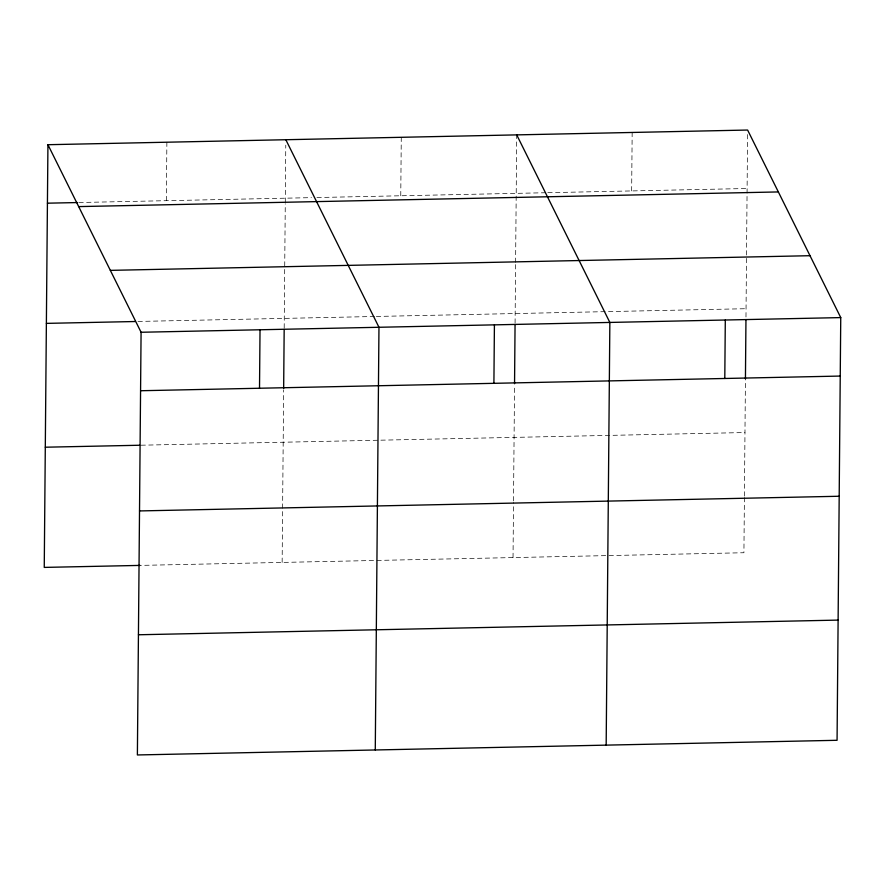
<?xml version="1.0" encoding="UTF-8"?>
<svg xmlns="http://www.w3.org/2000/svg" width="885" height="885" viewBox="0 0 885 885"><rect width="100%" height="100%" fill="white"/><g stroke="black" fill="none" stroke-linecap="round" stroke-linejoin="round"><path stroke-width="0.66" stroke-dasharray="4.42 3.32" d="M166.369 200.685L166.878 142.22M282.138 562.417L283.642 389.942M284.185 328.025L285.269 203.716M285.28 202.344L285.778 145.162M400.761 195.773L401.27 137.297M513.034 557.583L513.51 502.315M513.521 500.932L514.539 385.097M515.081 323.18L515.59 263.807M515.601 262.436L516.707 136.246M631.658 190.928L632.167 132.462M744.407 497.481L743.92 552.738L139.952 565.404M744.418 496.098L745.436 378.88M745.978 316.963L747.604 131.4M78.876 202.521L311.431 197.643M316.93 197.532L546.443 192.72M547.815 192.687L747.106 188.505M137.983 321.454L374.974 316.487M376.346 316.454L746.055 308.71M141.003 445.21L744.971 432.544"/><path stroke-width="1.33" d="M47.934 144.709L141.08 332.262L137.385 754.96L837.066 740.291L840.75 317.593L747.615 130.04L47.934 144.709L44.25 567.407L139.952 565.404M259.515 388.238L260.024 329.762M283.654 388.57L284.173 329.397M375.273 749.971L378.968 327.273L285.822 139.719M493.907 383.327L494.416 324.85M514.55 383.725L515.059 324.552M606.17 745.126L609.853 322.428L516.718 134.885M724.793 378.481L725.302 320.005M745.436 378.88L745.955 319.717M47.425 203.185L77.504 202.554M78.677 206.603L778.346 191.934M110.337 270.368L810.018 255.699M46.385 323.379L135.25 321.52M141.08 332.262L840.75 317.593M140.571 390.739L840.241 376.059M45.301 447.213L139.631 445.243M139.52 510.933L839.19 496.253M138.436 634.766L838.106 620.097"/></g></svg>
